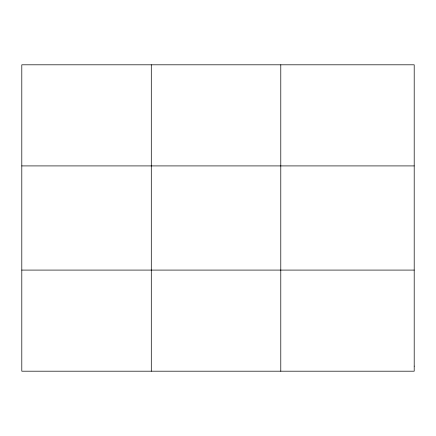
<?xml version="1.0" encoding="UTF-8"?>
<svg xmlns="http://www.w3.org/2000/svg" width="436" height="436" viewBox="0 0 436 436"><rect width="100%" height="100%" fill="white"/><g stroke="black" fill="none" stroke-linecap="round" stroke-linejoin="round"><path stroke-width="0.65" d="M151.292 371.194L151.292 64.806M280.784 371.194L280.784 64.806M21.8 165.914L414.2 165.914M21.8 270.086L414.2 270.086M414.2 366.142L414.2 371.194L21.8 371.194L21.8 64.806L414.2 64.806L414.2 366.142"/></g></svg>
